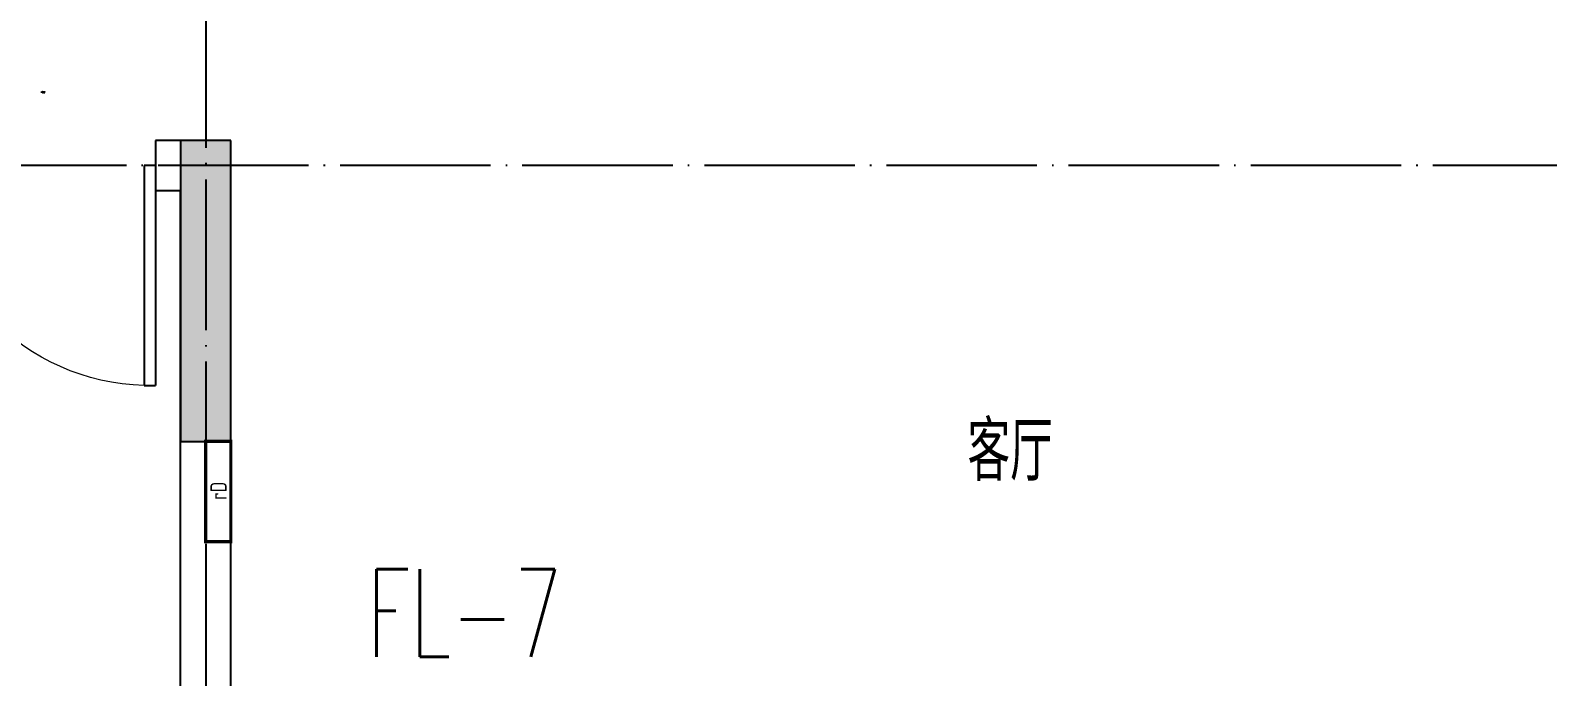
# Model space of a CAD drawing. Extents: x 27938 to 1507990, y 110129 to 923079.
# Drawn here: x 867918 to 873967, y 443794 to 446371 of the extents above; entities that cross this region are included whole.
import ezdxf

# ---------------------------------------------------------------- set-up
doc = ezdxf.new("R2010")
doc.units = 0
doc.header["$LTSCALE"] = 1000
doc.header["$MEASUREMENT"] = 0
doc.linetypes.add('DOTE', pattern=[2.42, 2, -0.2, 0.02, -0.2])
for name, color, linetype in [('COLUMN', 9, 'Continuous'), ('DIM_废水', 31, 'Continuous'), ('DOTE', 1, 'Continuous'), ('PUB_HATCH', 8, 'Continuous'), ('PUB_TEXT', 4, 'Continuous'), ('WALL', 9, 'Continuous'), ('WINDOW', 4, 'Continuous'), ('WINDOW_TEXT', 7, 'Continuous')]:
    doc.layers.add(name, color=color, linetype=linetype)
doc.layers.add('EQUIP-消防', color=3, linetype='Continuous', lineweight=20)
doc.styles.add('_TCH_WINDOW', font='SIMPLEX.shx', dxfattribs={"width": 0.7, "height": 3.5, "bigfont": 'GBCBIG.shx'})
doc.styles.add('_TWT_SERIAL', font='SIMPLEX', dxfattribs={"width": 0.8, "height": 3.5, "bigfont": 'HZTXT'})
doc.styles.get("Standard").update_dxf_attribs({"font": 'gbenor.shx', "bigfont": 'gbcbig.shx'})
doc.styles.add('房间名称', font='TSSDENG', dxfattribs={"width": 0.8, "bigfont": 'HZTXT'})

# ---------------------------------------------------------------- blocks, each defined once
blk = doc.blocks.new('GDGDGDSDA')
at = {"layer": 'DOTE', "color": 0, "linetype": 'DOTE', "ltscale": 0.3}
for p, q in [((460034.6, 370658.3), (460034.8, 359558.3)), ((471334.8, 366358.3), (417334.8, 366358.3))]:
    blk.add_line(p, q, dxfattribs=at)
blk = doc.blocks.new('GFDGFSDFGD')
at = {"layer": 'PUB_HATCH'}
blk.add_hatch(color=0, dxfattribs=at).paths.add_polyline_path([(461416.6, 368723.7), (461216.6, 368723.7), (461216.6, 367523.7), (461416.6, 367523.7)])
at = {"layer": 'COLUMN', "color": 0}
for p, q in [((461416.6, 368723.7), (461216.6, 368723.7)), ((461216.6, 368723.7), (461216.6, 367523.7)), ((461416.6, 367523.7), (461416.6, 368723.7)), ((461216.6, 367523.7), (461416.6, 367523.7))]:
    blk.add_line(p, q, dxfattribs=at)
blk = doc.blocks.new('FSFSFSFSEG')
at = {"layer": 'EQUIP-消防', "const_width": 12.8}
blk.add_lwpolyline([(136866.6, 335152.5), (136466.6, 335152.5), (136466.6, 335052.5), (136866.6, 335052.5)], close=True, dxfattribs=at)
at = {"layer": 'PUB_TEXT', "color": 7, "true_color": 0xffffff, "style": '房间名称', "width": 0.8}
blk.add_text('rD', height=64.8, dxfattribs=at).set_placement((136633.7, 335069))
blk = doc.blocks.new('GHFHFHTFHCSDCS')
at = {"rotation": 89.99999999297357}
blk.add_blockref('FSFSFSFSEG', (796469.1, 230657.2), dxfattribs=at)
blk = doc.blocks.new('$DorLib2D$00000001')
at = {"color": 0}
for p, q in [((0.45, 0.975), (0.5, 0.975)), ((0.45, 0), (0.45, 0.975)), ((0.5, 0), (0.5, 0.975)), ((0.5, 0), (0.45, 0))]:
    blk.add_line(p, q, dxfattribs=at)
at = {"color": 0, "lineweight": 13}
blk.add_arc((0.475, 0), 0.975, 91.46928, 180, dxfattribs=at)

msp = doc.modelspace()

# ---------------------------------------------------------------- linework, layer by layer
at = {"layer": 'WALL', "color": 8}
for p, q in [((868716.6, 445932.1), (868416.6, 445932.1)), ((868416.6, 445932.1), (868416.6, 445732.1)), ((868716.6, 442932.1), (868716.6, 445932.1)), ((868416.6, 445732.1), (868516.6, 445732.1)), ((868516.6, 442832.1), (868516.6, 445732.1))]:
    msp.add_line(p, q, dxfattribs=at)

# ---------------------------------------------------------------- block references
at = {"color": 8}
for name in ['GFDGFSDFGD', 'GHFHFHTFHCSDCS']:
    msp.add_blockref(name, (407300, 77208.4), dxfattribs=at)
at = {"layer": 'DOTE', "color": 169}
msp.add_blockref('GDGDGDSDA', (408581.8, 79473.8), dxfattribs=at)
at = {"layer": 'WINDOW', "color": 8}
ref = msp.add_blockref('$DorLib2D$00000001', (867966.6, 445832.1), dxfattribs=dict(at, xscale=900, yscale=-900, zscale=900, rotation=1.101422729913818e-09))
ref.add_attrib('A', 'M0922', (867959.7, 446121.6), dxfattribs={"layer": 'WINDOW_TEXT', "color": 8, "ltscale": 0.5, "height": 5.95, "rotation": 0, "style": '_TCH_WINDOW', "width": 0.494118})

# ---------------------------------------------------------------- texts
at = {"layer": 'DIM_废水', "color": 7, "style": '_TWT_SERIAL', "width": 0.64}
msp.add_text('FL-7', height=350, dxfattribs=at).set_placement((869259.4, 443872.9))
at = {"layer": 'PUB_TEXT', "color": 8}
msp.add_text('客厅', height=236.31, dxfattribs=at).set_placement((871653.6, 444574.6))

doc.saveas('drawing.dxf')
